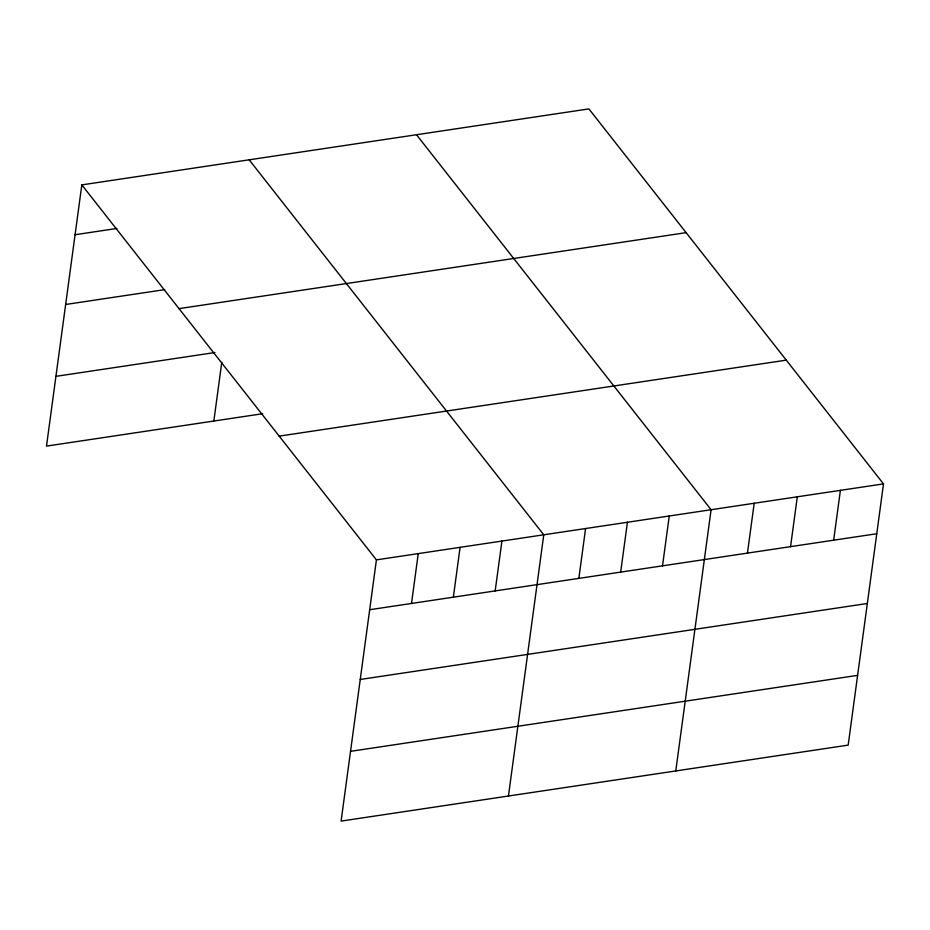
<?xml version="1.0" encoding="UTF-8"?>
<svg xmlns="http://www.w3.org/2000/svg" width="930" height="930" viewBox="0 0 930 930"><rect width="100%" height="100%" fill="white"/><g stroke="black" fill="none" stroke-linecap="round" stroke-linejoin="round"><path stroke-width="1.4" d="M81.817 184.884L376.418 559.872L341.101 821.097L848.183 745.116L883.5 483.891L588.899 108.903L81.817 184.884L46.5 446.109L262.644 413.722M213.842 421.034L221.758 362.444M411.513 603.442L418.256 553.606M453.352 597.176L460.094 547.328M495.179 590.91L501.921 541.062M508.443 796.022L543.759 534.797L249.159 159.809M578.855 578.379L585.586 528.531M620.682 572.101L627.425 522.265M662.52 565.835L669.263 515.987M675.773 770.947L711.09 509.721L416.489 134.734M747.453 553.106L754.195 503.27M790.558 546.654L797.301 496.806M833.664 540.191L840.394 490.354M75.086 234.732L116.913 228.455M65.646 304.482L164.656 289.649M179.037 308.632L686.119 232.651M55.928 376.348L214.9 352.54M279.198 436.124L786.28 360.143M376.418 559.872L883.5 483.891M369.687 609.72L876.758 533.739M360.247 679.47L867.33 603.489M350.529 751.335L857.611 675.366"/></g></svg>
